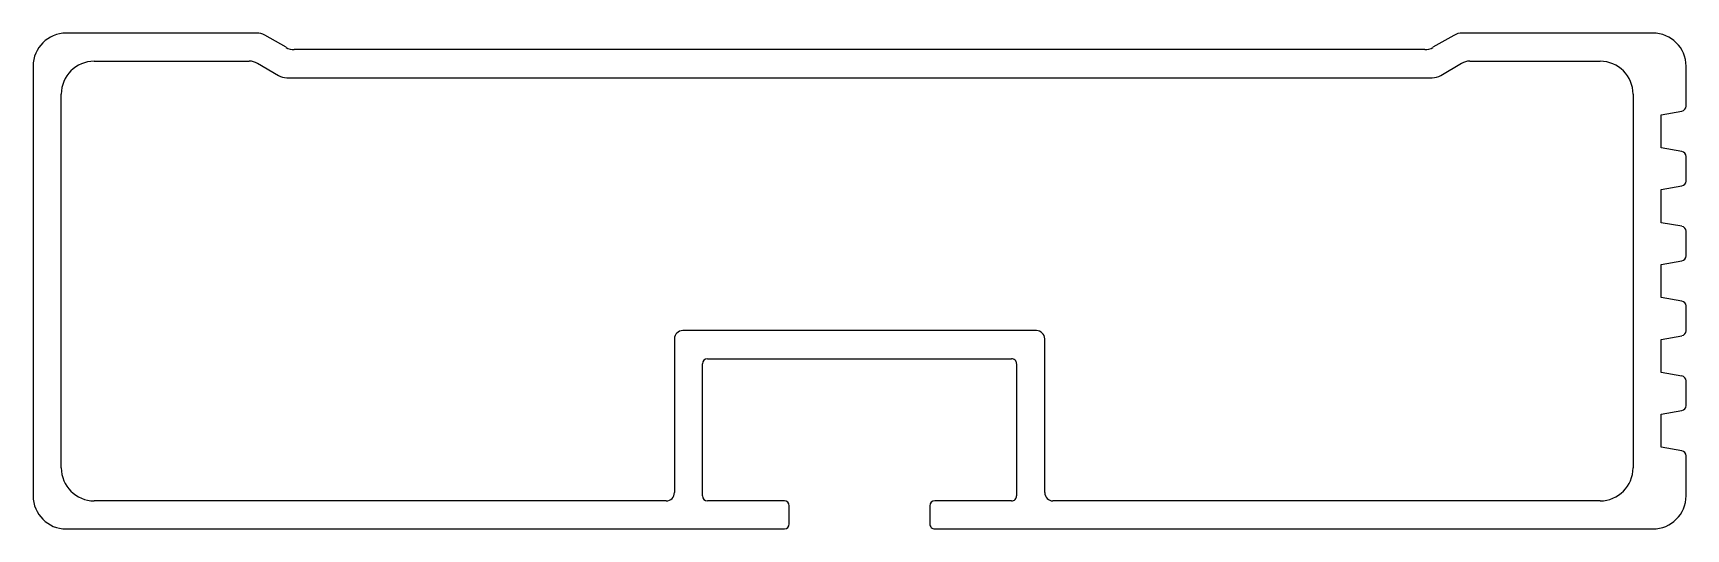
# Model space of a CAD drawing. Extents: x 3791 to 3891, y 908 to 938.
import ezdxf

# ---------------------------------------------------------------- set-up
doc = ezdxf.new("R2010")
doc.units = 0
doc.layers.get('0').update_dxf_attribs({"linetype": 'CONTINUOUS'})

msp = doc.modelspace()

# ---------------------------------------------------------------- linework, layer by layer
for p, q in [((3804.95, 938.07), (3793.42, 938.07)), ((3889.42, 938.07), (3877.88, 938.07)), ((3806.72, 937.21), (3805.44, 937.94)), ((3806.72, 937.21), (3806.72, 937.21)), ((3875.61, 937.07), (3807.22, 937.07)), ((3877.37, 937.93), (3876.11, 937.21)), ((3791.42, 936.07), (3791.42, 910.07)), ((3795.12, 936.37), (3804.5, 936.37)), ((3805, 936.24), (3805, 936.24)), ((3805, 936.24), (3806.27, 935.5)), ((3876.58, 935.51), (3877.84, 936.24)), ((3878.34, 936.37), (3886.22, 936.37)), ((3891.42, 933.65), (3891.42, 936.07)), ((3806.76, 935.37), (3876.07, 935.37)), ((3793.12, 911.77), (3793.12, 934.37)), ((3888.22, 934.37), (3888.22, 911.77)), ((3889.92, 933.13), (3891.17, 933.35)), ((3889.92, 931.13), (3889.92, 933.13)), ((3891.17, 930.91), (3889.92, 931.13)), ((3891.42, 929.12), (3891.42, 930.61)), ((3889.92, 928.6), (3891.17, 928.82)), ((3889.92, 926.6), (3889.92, 928.6)), ((3891.17, 926.38), (3889.92, 926.6)), ((3891.42, 924.59), (3891.42, 926.08)), ((3889.92, 924.07), (3891.17, 924.29)), ((3889.92, 922.07), (3889.92, 924.07)), ((3891.17, 921.85), (3889.92, 922.07)), ((3891.42, 920.06), (3891.42, 921.56)), ((3852.12, 920.07), (3830.72, 920.07)), ((3830.22, 919.57), (3830.22, 910.27)), ((3852.62, 910.27), (3852.62, 919.57)), ((3889.92, 919.54), (3891.17, 919.76)), ((3889.92, 917.54), (3889.92, 919.54)), ((3831.92, 910.07), (3831.92, 918.07)), ((3832.21, 918.37), (3850.61, 918.37)), ((3850.92, 918.07), (3850.92, 910.07)), ((3891.17, 917.32), (3889.92, 917.54)), ((3891.42, 915.53), (3891.42, 917.03)), ((3889.92, 915.01), (3891.17, 915.23)), ((3889.92, 913.01), (3889.92, 915.01)), ((3891.17, 912.79), (3889.92, 913.01)), ((3891.42, 910.07), (3891.42, 912.5)), ((3829.72, 909.77), (3795.12, 909.77)), ((3836.87, 909.77), (3832.22, 909.77)), ((3837.17, 908.37), (3837.17, 909.47)), ((3845.67, 909.47), (3845.67, 908.37)), ((3850.62, 909.77), (3845.97, 909.77)), ((3886.22, 909.77), (3853.12, 909.77)), ((3793.42, 908.07), (3836.87, 908.07)), ((3845.97, 908.07), (3889.42, 908.07))]:
    msp.add_line(p, q)
for centre, radius, start, end in [((3793.42, 936.07), 2, 90, 180), ((3804.95, 937.07), 1, 60.577, 90), ((3877.88, 937.07), 1, 90, 120.5775), ((3889.42, 936.07), 2, 0, 90), ((3807.22, 938.07), 1, 239.9997, 270), ((3875.61, 938.07), 1, 270, 300.0003), ((3795.12, 934.37), 2, 90, 180), ((3804.5, 935.37), 1, 59.9997, 90), ((3878.34, 935.37), 1, 90, 120.0003), ((3886.22, 934.37), 2, 360, 90), ((3806.76, 936.37), 1, 240.577, 270), ((3876.07, 936.37), 1, 270, 300.5775), ((3891.12, 933.65), 0.3, 280.0013, 0), ((3891.12, 930.61), 0.3, 0, 80.0032), ((3891.12, 929.12), 0.3, 280.0013, 0), ((3891.12, 926.08), 0.3, 0, 79.9987), ((3891.12, 924.59), 0.3, 279.9968, 0), ((3891.12, 921.56), 0.3, 0, 79.9987), ((3830.72, 919.57), 0.5, 90, 180), ((3852.12, 919.57), 0.5, 0, 90), ((3891.12, 920.06), 0.3, 280.0013, 0), ((3832.22, 918.07), 0.3, 91.2661, 180.0001), ((3850.62, 918.07), 0.3, 0.5169, 91.2661), ((3891.12, 917.03), 0.3, 0, 79.9987), ((3891.12, 915.53), 0.3, 279.9968, 0), ((3891.12, 912.5), 0.3, 0, 79.9987), ((3795.12, 911.77), 2, 180, 270), ((3886.22, 911.77), 2, 270, 0), ((3793.42, 910.07), 2, 180, 270), ((3829.72, 910.27), 0.5, 270, 0), ((3832.22, 910.07), 0.3, 180, 269.9994), ((3850.62, 910.07), 0.3, 270, 0.5169), ((3853.12, 910.27), 0.5, 180, 270), ((3889.42, 910.07), 2, 270, 0), ((3836.87, 909.47), 0.3, 0.5169, 90), ((3845.97, 909.47), 0.3, 90.0006, 180), ((3836.87, 908.37), 0.3, 271.2661, 0.5169), ((3845.97, 908.37), 0.3, 179.999, 271.2661)]:
    msp.add_arc(centre, radius, start, end)

doc.saveas('drawing.dxf')
